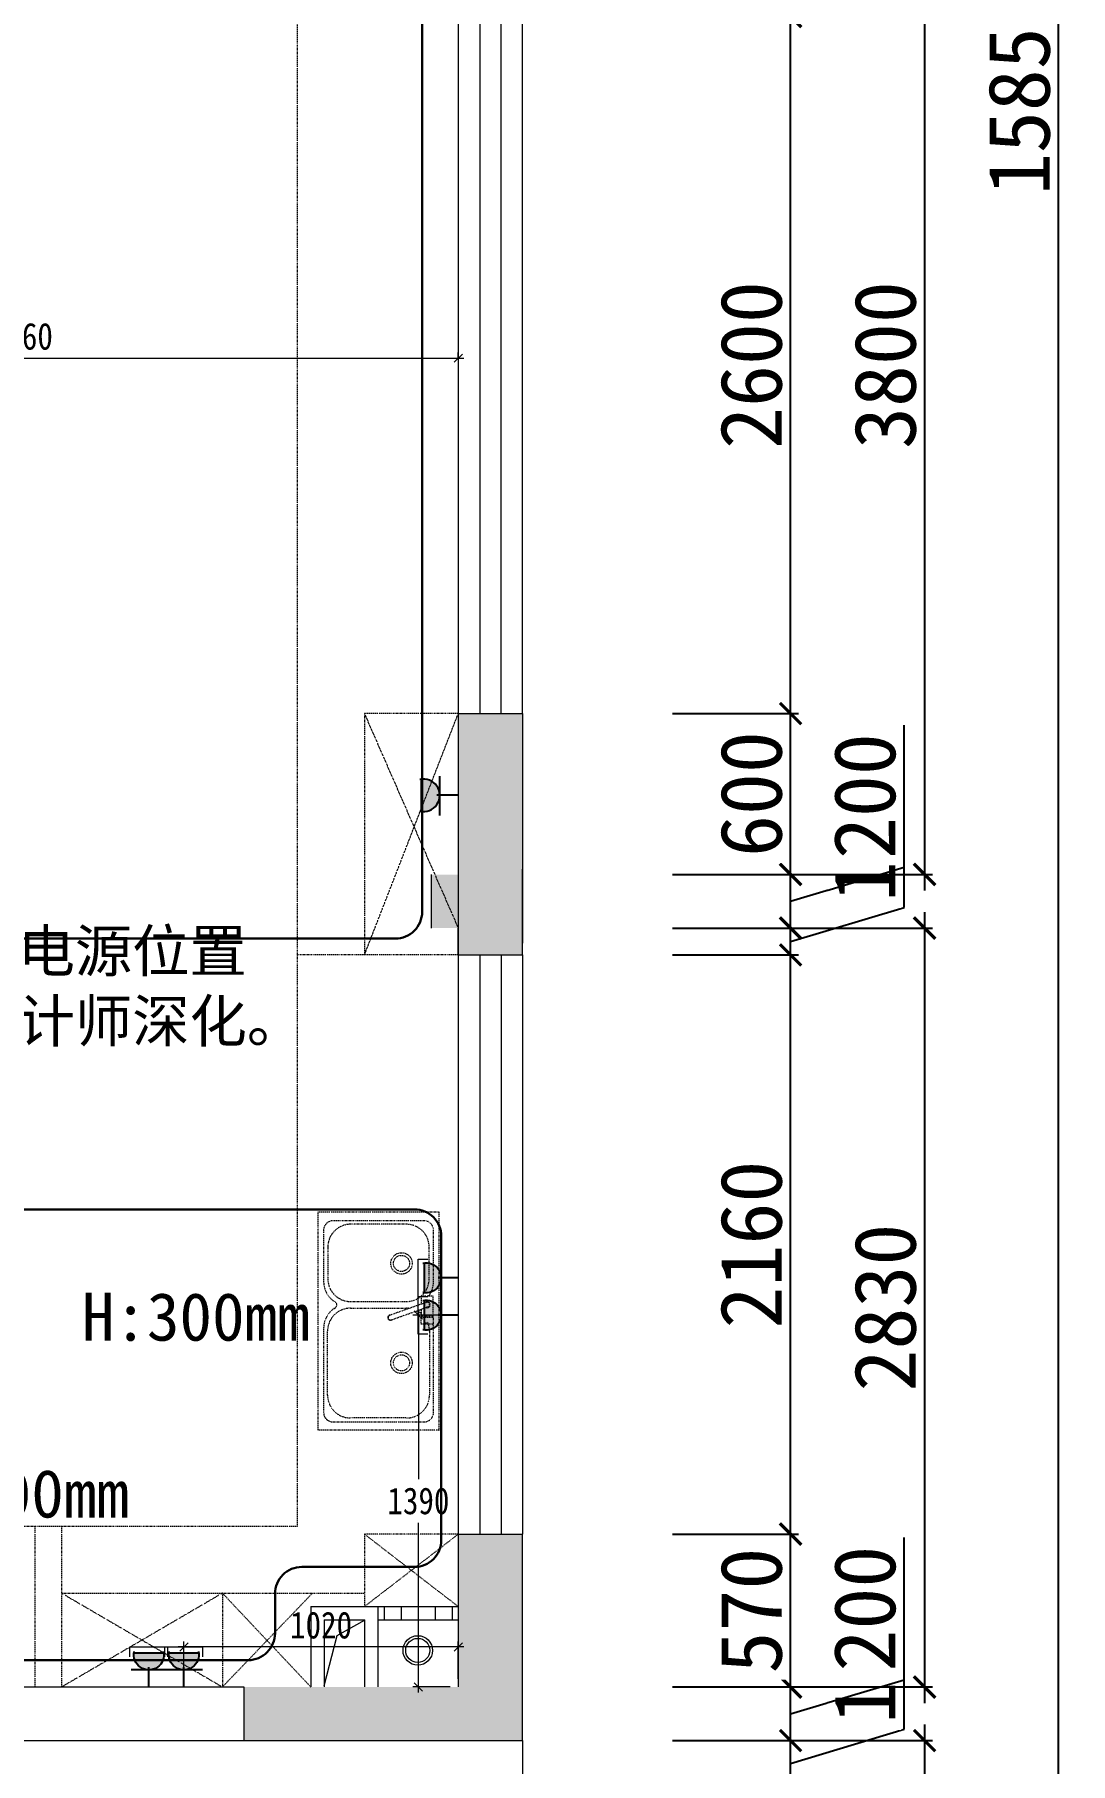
# Model space of a CAD drawing. Header units: millimetres. Extents: x -41640 to 3079702, y -5257903 to 68462.
# Drawn here: x 22652 to 26517, y 4164 to 10611 of the extents above; entities that cross this region are included whole.
import ezdxf

# ---------------------------------------------------------------- set-up
doc = ezdxf.new("R2010")
doc.units = ezdxf.units.MM
doc.header["$LTSCALE"] = 10
doc.linetypes.add('ACAD_ISO03W100', pattern=[30, 12, -18])
doc.linetypes.add('CONTINOUS', pattern=[0])
doc.layers.get('0').update_dxf_attribs({"color": 255})
doc.layers.get('Defpoints').update_dxf_attribs({"color": 255})
for name, color, linetype, lineweight in [('1室外尺寸标注', 3, 'Continuous', 30), ('1强弱电插座尺寸', 5, 'Continuous', 0), ('1强电插座布线图', 1, 'Continuous', 30), ('1强电插座布置图', 1, 'Continuous', 30), ('浅线', 251, 'CONTINOUS', 0)]:
    doc.layers.add(name, color=color, linetype=linetype, lineweight=lineweight)
doc.layers.add('2323', color=4, linetype='Continuous')
doc.layers.add('LAYER2', color=8, linetype='Continuous')
doc.styles.add('DIM_FONT', font='SIMPLEX.shx', dxfattribs={"width": 0.8})
doc.styles.get("Standard").update_dxf_attribs({"font": ''})
doc.styles.add('夏建东', font='', dxfattribs={"width": 0.85})
doc.styles.add('邓林', font='simhei.ttf')
doc.styles.get('Standard').set_extended_font_data('SimSun')
doc.styles.get('夏建东').set_extended_font_data('SimSun')
doc.dimstyles.new('g', dxfattribs={"dimtxt": 100, "dimasz": 31, "dimexe": 21, "dimexo": 30, "dimgap": 31, "dimtad": 1, "dimtih": 1, "dimtoh": 1, "dimdec": 0, "dimrnd": 10, "dimdsep": 46, "dimtxsty": '夏建东', "dimblk": 'OBLIQUE', "dimcen": 2.5, "dimdle": 21, "dimclrd": 5, "dimclre": 5, "dimclrt": 5, "dimadec": 0, "dimazin": 0, "dimtfac": 1, "dimtdec": 0, "dimtmove": 2, "dimatfit": 3, "dimldrblk": 'DOT', "dimfxl": 300, "dimlwd": -1, "dimlwe": -1, "dimarcsym": 1})
doc.dimstyles.get("Standard").update_dxf_attribs({"dimtxt": 0.18, "dimasz": 0.18, "dimexe": 0.18, "dimexo": 0.0625, "dimgap": 0.09, "dimtad": 0, "dimtih": 1, "dimtoh": 1, "dimdec": 4, "dimzin": 0, "dimdsep": 46, "dimtxsty": 'Standard', "dimcen": 0.09, "dimadec": 0, "dimazin": 0, "dimtfac": 1, "dimtdec": 4, "dimtofl": 0, "dimtmove": 0, "dimatfit": 3, "dimfxl": 1, "dimtolj": 1, "dimtzin": 0, "dimarcsym": 0})

# ---------------------------------------------------------------- blocks, each defined once
blk = doc.blocks.new('_ArchTick')
at = {"color": 0, "linetype": 'ByBlock', "const_width": 0.15}
blk.add_lwpolyline([(-0.5, -0.5), (0.5, 0.5)], dxfattribs=at)
blk = doc.blocks.new('*D325')
at = {"layer": '1室外尺寸标注', "color": 8, "lineweight": -2}
for p, q in [((25896.4, 4291.1), (25896.4, 4802.1)), ((25472.6, 4019), (25472.6, 4309)), ((25472.6, 4164), (25896.4, 4291.1)), ((25032.6, 4249), (25502.6, 4249)), ((25032.6, 4079), (25502.6, 4079))]:
    blk.add_line(p, q, dxfattribs=at)
at = {"layer": 'Defpoints', "color": 0, "lineweight": 30}
for p in [(24972.6, 4249, 0), (25472.6, 4249), (24972.6, 4079, 0)]:
    blk.add_point(p, dxfattribs=at)
at = {"layer": '1室外尺寸标注', "color": 8, "lineweight": -2, "xscale": 80, "yscale": 80, "zscale": 80}
for p, rotation in [((25472.6, 4249), 90), ((25472.6, 4079), 270)]:
    blk.add_blockref('_ArchTick', p, dxfattribs=dict(at, rotation=rotation))
at = {"layer": '1室外尺寸标注', "color": 45, "insert": (25750.1, 4546.6), "char_height": 230, "attachment_point": 5, "rotation": 90, "style": '邓林', "bg_fill": 3, "box_fill_scale": 1.1, "bg_fill_color": 256, "bg_fill_true_color": 13158600, "bg_fill_transparency": 7076156}
blk.add_mtext('170', dxfattribs=at)
blk = doc.blocks.new('_Dot')
at = {"color": 0, "linetype": 'ByBlock', "lineweight": -2}
blk.add_line((-0.5, 0), (-1, 0), dxfattribs=at)
at = {"color": 0, "linetype": 'ByBlock', "const_width": 0.5}
blk.add_lwpolyline([(-0.25, 0, 1), (0.25, 0, 1)], format="xyb", close=True, dxfattribs=at)
blk = doc.blocks.new('DOT')
at = {"color": 0, "linetype": 'ByBlock'}
blk.add_line((-0.35, 0), (-1, 0), dxfattribs=at)
at = {"color": 0, "linetype": 'ByBlock', "const_width": 0.35}
blk.add_lwpolyline([(-0.175, 0, 1), (0.175, 0, 1)], format="xyb", close=True, dxfattribs=at)
blk = doc.blocks.new('*D326')
at = {"layer": '1室外尺寸标注', "color": 8, "lineweight": -2}
for p, q in [((25896.4, 4476.1), (25896.4, 5006.5)), ((25032.6, 4449), (25502.6, 4449)), ((25472.6, 4189), (25472.6, 4509)), ((25472.6, 4349), (25896.4, 4476.1)), ((25032.6, 4249), (25502.6, 4249))]:
    blk.add_line(p, q, dxfattribs=at)
at = {"layer": 'Defpoints', "color": 0, "lineweight": 30}
for p in [(24972.6, 4449, 0), (25472.6, 4449), (24972.6, 4249, 0)]:
    blk.add_point(p, dxfattribs=at)
at = {"layer": '1室外尺寸标注', "color": 8, "lineweight": -2, "xscale": 80, "yscale": 80, "zscale": 80}
for p, rotation in [((25472.6, 4449), 90), ((25472.6, 4249), 270)]:
    blk.add_blockref('_ArchTick', p, dxfattribs=dict(at, rotation=rotation))
at = {"layer": '1室外尺寸标注', "color": 45, "insert": (25750.1, 4741.3), "char_height": 230, "attachment_point": 5, "rotation": 90, "style": '邓林', "bg_fill": 3, "box_fill_scale": 1.1, "bg_fill_color": 256, "bg_fill_true_color": 13158600, "bg_fill_transparency": 4929760}
blk.add_mtext('200', dxfattribs=at)
blk = doc.blocks.new('*D327')
at = {"layer": '1室外尺寸标注', "color": 8, "lineweight": -2}
for p, q in [((25472.6, 4389), (25472.6, 5079)), ((25032.6, 5019), (25502.6, 5019)), ((25032.6, 4449), (25502.6, 4449))]:
    blk.add_line(p, q, dxfattribs=at)
at = {"layer": 'Defpoints', "color": 0, "lineweight": 30}
for p in [(24972.6, 5019, 0), (24972.6, 4449, 0)]:
    blk.add_point(p, dxfattribs=at)
at = {"layer": '1室外尺寸标注', "color": 8, "lineweight": -2, "xscale": 80, "yscale": 80, "zscale": 80}
for p, rotation in [((25472.6, 5019), 90), ((25472.6, 4449), 270)]:
    blk.add_blockref('_ArchTick', p, dxfattribs=dict(at, rotation=rotation))
at = {"layer": '1室外尺寸标注', "color": 45, "insert": (25326.3, 4734), "char_height": 230, "attachment_point": 5, "rotation": 90, "style": '邓林', "bg_fill": 3, "box_fill_scale": 1.1, "bg_fill_color": 256, "bg_fill_true_color": 13158600, "bg_fill_transparency": 4929760}
blk.add_mtext('570', dxfattribs=at)
at = {"layer": 'Defpoints', "color": 0, "lineweight": 30}
blk.add_point((25472.6, 5019), dxfattribs=at)
blk = doc.blocks.new('*D328')
at = {"layer": '1室外尺寸标注', "color": 8, "lineweight": -2}
for p, q in [((25472.6, 4959), (25472.6, 7239)), ((25032.6, 7179), (25502.6, 7179)), ((25032.6, 5019), (25502.6, 5019))]:
    blk.add_line(p, q, dxfattribs=at)
at = {"layer": 'Defpoints', "color": 0, "lineweight": 30}
for p in [(24972.6, 7179, 0), (25472.6, 7179), (24972.6, 5019, 0)]:
    blk.add_point(p, dxfattribs=at)
at = {"layer": '1室外尺寸标注', "color": 8, "lineweight": -2, "xscale": 80, "yscale": 80, "zscale": 80}
for p, rotation in [((25472.6, 7179), 90), ((25472.6, 5019), 270)]:
    blk.add_blockref('_ArchTick', p, dxfattribs=dict(at, rotation=rotation))
at = {"layer": '1室外尺寸标注', "color": 45, "insert": (25326.3, 6099), "char_height": 230, "attachment_point": 5, "rotation": 90, "style": '邓林', "bg_fill": 3, "box_fill_scale": 1.1, "bg_fill_color": 256, "bg_fill_true_color": 13158600, "bg_fill_transparency": 4929760}
blk.add_mtext('2160', dxfattribs=at)
blk = doc.blocks.new('*D329')
at = {"layer": '1室外尺寸标注', "color": 8, "lineweight": -2}
for p, q in [((25896.4, 7356.1), (25896.4, 7867.1)), ((25472.6, 7229), (25896.4, 7356.1)), ((25472.6, 7119), (25472.6, 7339)), ((25032.6, 7279), (25502.6, 7279)), ((25032.6, 7179), (25502.6, 7179))]:
    blk.add_line(p, q, dxfattribs=at)
at = {"layer": 'Defpoints', "color": 0, "lineweight": 30}
for p in [(24972.6, 7279, 0), (25472.6, 7279), (24972.6, 7179, 0)]:
    blk.add_point(p, dxfattribs=at)
at = {"layer": '1室外尺寸标注', "color": 8, "lineweight": -2, "xscale": 80, "yscale": 80, "zscale": 80}
for p, rotation in [((25472.6, 7279), 90), ((25472.6, 7179), 270)]:
    blk.add_blockref('_ArchTick', p, dxfattribs=dict(at, rotation=rotation))
at = {"layer": '1室外尺寸标注', "color": 45, "insert": (25750.1, 7611.6), "char_height": 230, "attachment_point": 5, "rotation": 90, "style": '邓林', "bg_fill": 3, "box_fill_scale": 1.1, "bg_fill_color": 256, "bg_fill_true_color": 13158600, "bg_fill_transparency": 4929760}
blk.add_mtext('100', dxfattribs=at)
blk = doc.blocks.new('*D330')
at = {"layer": '1室外尺寸标注', "color": 8, "lineweight": -2}
for p, q in [((25896.4, 7506.1), (25896.4, 8036.5)), ((25472.6, 7219), (25472.6, 7539)), ((25472.6, 7379), (25896.4, 7506.1)), ((25032.6, 7479), (25502.6, 7479)), ((25032.6, 7279), (25502.6, 7279))]:
    blk.add_line(p, q, dxfattribs=at)
at = {"layer": 'Defpoints', "color": 0, "lineweight": 30}
for p in [(24972.6, 7479, 0), (25472.6, 7479), (24972.6, 7279, 0)]:
    blk.add_point(p, dxfattribs=at)
at = {"layer": '1室外尺寸标注', "color": 8, "lineweight": -2, "xscale": 80, "yscale": 80, "zscale": 80}
for p, rotation in [((25472.6, 7479), 90), ((25472.6, 7279), 270)]:
    blk.add_blockref('_ArchTick', p, dxfattribs=dict(at, rotation=rotation))
at = {"layer": '1室外尺寸标注', "color": 45, "insert": (25750.1, 7771.3), "char_height": 230, "attachment_point": 5, "rotation": 90, "style": '邓林', "bg_fill": 3, "box_fill_scale": 1.1, "bg_fill_color": 256, "bg_fill_true_color": 13158600, "bg_fill_transparency": 7059772}
blk.add_mtext('200', dxfattribs=at)
blk = doc.blocks.new('*D331')
at = {"layer": '1室外尺寸标注', "color": 8, "lineweight": -2}
for p, q in [((25472.6, 7419), (25472.6, 8139)), ((25032.6, 8079), (25502.6, 8079)), ((25032.6, 7479), (25502.6, 7479))]:
    blk.add_line(p, q, dxfattribs=at)
at = {"layer": 'Defpoints', "color": 0, "lineweight": 30}
for p in [(24972.6, 8079, 0), (25472.6, 8079), (24972.6, 7479, 0)]:
    blk.add_point(p, dxfattribs=at)
at = {"layer": '1室外尺寸标注', "color": 8, "lineweight": -2, "xscale": 80, "yscale": 80, "zscale": 80}
for p, rotation in [((25472.6, 8079), 90), ((25472.6, 7479), 270)]:
    blk.add_blockref('_ArchTick', p, dxfattribs=dict(at, rotation=rotation))
at = {"layer": '1室外尺寸标注', "color": 45, "insert": (25326.3, 7779), "char_height": 230, "attachment_point": 5, "rotation": 90, "style": '邓林', "bg_fill": 3, "box_fill_scale": 1.1, "bg_fill_color": 256, "bg_fill_true_color": 13158600, "bg_fill_transparency": 7049372}
blk.add_mtext('600', dxfattribs=at)
blk = doc.blocks.new('*D332')
at = {"layer": '1室外尺寸标注', "color": 8, "lineweight": -2}
for p, q in [((25472.6, 8019), (25472.6, 10739)), ((25032.6, 10679), (25502.6, 10679)), ((25032.6, 8079), (25502.6, 8079))]:
    blk.add_line(p, q, dxfattribs=at)
at = {"layer": 'Defpoints', "color": 0, "lineweight": 30}
for p in [(24972.6, 10679, 0), (25472.6, 10679), (24972.6, 8079, 0)]:
    blk.add_point(p, dxfattribs=at)
at = {"layer": '1室外尺寸标注', "color": 8, "lineweight": -2, "xscale": 80, "yscale": 80, "zscale": 80}
for p, rotation in [((25472.6, 10679), 90), ((25472.6, 8079), 270)]:
    blk.add_blockref('_ArchTick', p, dxfattribs=dict(at, rotation=rotation))
at = {"layer": '1室外尺寸标注', "color": 45, "insert": (25326.3, 9379), "char_height": 230, "attachment_point": 5, "rotation": 90, "style": '邓林', "bg_fill": 3, "box_fill_scale": 1.1, "bg_fill_color": 256, "bg_fill_true_color": 13158600, "bg_fill_transparency": 4929760}
blk.add_mtext('2600', dxfattribs=at)
blk = doc.blocks.new('*D336')
at = {"layer": '1室外尺寸标注', "color": 8, "lineweight": -2}
for p, q in [((26472.6, 2419), (26472.6, 18389)), ((25032.6, 18329), (26502.6, 18329)), ((25032.6, 2479), (26502.6, 2479))]:
    blk.add_line(p, q, dxfattribs=at)
at = {"layer": 'Defpoints', "color": 0, "lineweight": 30}
for p in [(24972.6, 18329, 0), (26472.6, 18329), (24972.6, 2479, 0)]:
    blk.add_point(p, dxfattribs=at)
at = {"layer": '1室外尺寸标注', "color": 8, "lineweight": -2, "xscale": 80, "yscale": 80, "zscale": 80}
for p, rotation in [((26472.6, 18329), 90), ((26472.6, 2479), 270)]:
    blk.add_blockref('_ArchTick', p, dxfattribs=dict(at, rotation=rotation))
at = {"layer": '1室外尺寸标注', "color": 45, "insert": (26326.3, 10404), "char_height": 230, "attachment_point": 5, "rotation": 90, "style": '邓林', "bg_fill": 3, "box_fill_scale": 1.1, "bg_fill_color": 256, "bg_fill_true_color": 13158600, "bg_fill_transparency": 3989424}
blk.add_mtext('15850', dxfattribs=at)
blk = doc.blocks.new('*D338')
at = {"layer": '1室外尺寸标注', "color": 8, "lineweight": -2}
for p, q in [((25972.6, 11339), (25972.6, 7419)), ((25032.6, 11279), (26002.6, 11279)), ((25032.6, 7479), (26002.6, 7479))]:
    blk.add_line(p, q, dxfattribs=at)
at = {"layer": 'Defpoints', "color": 0, "lineweight": 30}
for p in [(24972.6, 11279, 0), (24972.6, 7479, 0), (25972.6, 7479)]:
    blk.add_point(p, dxfattribs=at)
at = {"layer": '1室外尺寸标注', "color": 8, "lineweight": -2, "xscale": 80, "yscale": 80, "zscale": 80}
for p, rotation in [((25972.6, 11279), 90), ((25972.6, 7479), 270)]:
    blk.add_blockref('_ArchTick', p, dxfattribs=dict(at, rotation=rotation))
at = {"layer": '1室外尺寸标注', "color": 45, "insert": (25826.3, 9379), "char_height": 230, "attachment_point": 5, "rotation": 90, "style": '邓林', "bg_fill": 3, "box_fill_scale": 1.1, "bg_fill_color": 256, "bg_fill_true_color": 13158600, "bg_fill_transparency": 4929244}
blk.add_mtext('3800', dxfattribs=at)
blk = doc.blocks.new('*D339')
at = {"layer": '1室外尺寸标注', "color": 8, "lineweight": -2}
for p, q in [((25972.6, 7339), (25972.6, 4389)), ((25032.6, 7279), (26002.6, 7279)), ((25032.6, 4449), (26002.6, 4449))]:
    blk.add_line(p, q, dxfattribs=at)
at = {"layer": 'Defpoints', "color": 0, "lineweight": 30}
for p in [(24972.6, 7279, 0), (24972.6, 4449, 0), (25972.6, 4449)]:
    blk.add_point(p, dxfattribs=at)
at = {"layer": '1室外尺寸标注', "color": 8, "lineweight": -2, "xscale": 80, "yscale": 80, "zscale": 80}
for p, rotation in [((25972.6, 7279), 90), ((25972.6, 4449), 270)]:
    blk.add_blockref('_ArchTick', p, dxfattribs=dict(at, rotation=rotation))
at = {"layer": '1室外尺寸标注', "color": 45, "insert": (25826.3, 5864), "char_height": 230, "attachment_point": 5, "rotation": 90, "style": '邓林', "bg_fill": 3, "box_fill_scale": 1.1, "bg_fill_color": 256, "bg_fill_true_color": 13158600, "bg_fill_transparency": 4929244}
blk.add_mtext('2830', dxfattribs=at)
blk = doc.blocks.new('*D340')
at = {"layer": '1室外尺寸标注', "color": 8, "lineweight": -2}
for p, q in [((25972.6, 4309), (25972.6, 2419)), ((25032.6, 4249), (26002.6, 4249)), ((25032.6, 2479), (26002.6, 2479))]:
    blk.add_line(p, q, dxfattribs=at)
at = {"layer": 'Defpoints', "color": 0, "lineweight": 30}
for p in [(24972.6, 4249, 0), (24972.6, 2479, 0), (25972.6, 2479)]:
    blk.add_point(p, dxfattribs=at)
at = {"layer": '1室外尺寸标注', "color": 8, "lineweight": -2, "xscale": 80, "yscale": 80, "zscale": 80}
for p, rotation in [((25972.6, 4249), 90), ((25972.6, 2479), 270)]:
    blk.add_blockref('_ArchTick', p, dxfattribs=dict(at, rotation=rotation))
at = {"layer": '1室外尺寸标注', "color": 45, "insert": (25826.3, 3364), "char_height": 230, "attachment_point": 5, "rotation": 90, "style": '邓林', "bg_fill": 3, "box_fill_scale": 1.1, "bg_fill_color": 256, "bg_fill_true_color": 13158600, "bg_fill_transparency": 7031872}
blk.add_mtext('1770', dxfattribs=at)
blk = doc.blocks.new('强电插座')
at = {"lineweight": 0}
h = blk.add_hatch(color=12, dxfattribs=at)
h.set_gradient(color1=(216, 3, 3), color2=(230, 5, 5), tint=1, name='CYLINDER')
h.paths.add_polyline_path([(88497.8, 75989.2, 1.129445), (88497.8, 75909.4)])
at = {"layer": '2323', "color": 1}
for p, q in [((88452.6, 75999.6), (88452.6, 75902)), ((88497.8, 75989.2), (88497.8, 75909.4)), ((88407.2, 75949.3), (88460.4, 75949.3))]:
    blk.add_line(p, q, dxfattribs=at)
blk.add_arc((88492.9, 75949.3), 40.2, 77.2553, 282.7447, dxfattribs=at)
at = {"layer": 'LAYER2', "color": 1, "ltscale": 20}
blk.add_line((88456.4, 75966.1), (88456.4, 75966.1), dxfattribs=at)
blk = doc.blocks.new('强电防水插座')
at = {"layer": '1强电插座布置图', "color": 1, "linetype": 'ByBlock', "lineweight": 9}
blk.add_lwpolyline([(-166178, 222989), (-166178, 223050), (-165944, 223050), (-165944, 222989)], dxfattribs=at)
at = {"layer": '1强电插座布置图', "color": 250, "linetype": 'ByBlock', "lineweight": 9, "extrusion": (0, 0, -1), "xscale": 2.325322137214242, "yscale": 2.325322137214242, "zscale": -2.325322137599869, "rotation": 90}
blk.add_blockref('强电插座', (342666, 17226), dxfattribs=at)
blk = doc.blocks.new('_Oblique')
at = {"color": 0, "linetype": 'ByBlock', "lineweight": -2}
blk.add_line((-0.5, -0.5), (0.5, 0.5), dxfattribs=at)
blk = doc.blocks.new('*D690')
at = {"layer": '1强弱电插座尺寸', "color": 5}
for p, q in [((24253.6, 4598.2), (23188, 4598.2)), ((23209, 4479), (23209, 4619.2)), ((24232.6, 4479), (24232.6, 4619.2))]:
    blk.add_line(p, q, dxfattribs=at)
at = {"layer": 'Defpoints', "color": 0, "linetype": 'Continuous', "lineweight": 30}
for p in [(23209, 4598.2), (23209, 4449), (24232.6, 4449)]:
    blk.add_point(p, dxfattribs=at)
at = {"layer": '1强弱电插座尺寸', "color": 5, "linetype": 'Continuous', "xscale": 31, "yscale": 31, "zscale": 31, "rotation": 180}
blk.add_blockref('_Oblique', (23209, 4598.2), dxfattribs=at)
at = {"layer": '1强弱电插座尺寸', "color": 5, "linetype": 'Continuous', "xscale": 31, "yscale": 31, "zscale": 31}
blk.add_blockref('_Oblique', (24232.6, 4598.2), dxfattribs=at)
at = {"layer": '1强弱电插座尺寸', "color": 5, "linetype": 'Continuous', "lineweight": 30, "insert": (23720.8, 4679.2), "char_height": 100, "attachment_point": 5, "style": '夏建东'}
blk.add_mtext('1020', dxfattribs=at)
blk = doc.blocks.new('*D691')
at = {"layer": '1强弱电插座尺寸', "color": 5}
for p, q in [((24202.6, 5836.1), (24063, 5836.1)), ((24084, 5857.1), (24084, 5223.5)), ((24084, 4428), (24084, 5061.5)), ((24202.6, 4449), (24063, 4449))]:
    blk.add_line(p, q, dxfattribs=at)
at = {"layer": 'Defpoints', "color": 0, "linetype": 'Continuous', "lineweight": 30}
for p in [(24232.6, 5836.1), (24084, 4449), (24232.6, 4449)]:
    blk.add_point(p, dxfattribs=at)
at = {"layer": '1强弱电插座尺寸', "color": 5, "linetype": 'Continuous', "xscale": 31, "yscale": 31, "zscale": 31}
for p, rotation in [((24084, 5836.1), 90), ((24084, 4449), 270)]:
    blk.add_blockref('_Oblique', p, dxfattribs=dict(at, rotation=rotation))
at = {"layer": '1强弱电插座尺寸', "color": 5, "linetype": 'Continuous', "lineweight": 30, "insert": (24084, 5142.5), "char_height": 100, "attachment_point": 5, "style": '夏建东'}
blk.add_mtext('1390', dxfattribs=at)
blk = doc.blocks.new('*D711')
at = {"layer": '1强弱电插座尺寸', "color": 5}
for p, q in [((24232.6, 9404.6), (24232.6, 9425.6)), ((20955.2, 9404.6), (24253.6, 9404.6)), ((20976.2, 9387.6), (20976.2, 9383.6))]:
    blk.add_line(p, q, dxfattribs=at)
at = {"layer": 'Defpoints', "color": 0, "linetype": 'Continuous', "lineweight": 30}
for p in [(20976.2, 9412.4, -2334), (24232.6, 9404.6), (24232.6, 9379)]:
    blk.add_point(p, dxfattribs=at)
at = {"layer": '1强弱电插座尺寸', "color": 5, "linetype": 'Continuous', "xscale": 31, "yscale": 31, "zscale": 31, "rotation": 180}
blk.add_blockref('_Oblique', (20976.2, 9404.6), dxfattribs=at)
at = {"layer": '1强弱电插座尺寸', "color": 5, "linetype": 'Continuous', "xscale": 31, "yscale": 31, "zscale": 31}
blk.add_blockref('_Oblique', (24232.6, 9404.6), dxfattribs=at)
at = {"layer": '1强弱电插座尺寸', "color": 5, "linetype": 'Continuous', "lineweight": 30, "insert": (22604.4, 9485.6), "char_height": 100, "attachment_point": 5, "style": '夏建东'}
blk.add_mtext('3260', dxfattribs=at)

msp = doc.modelspace()

# ---------------------------------------------------------------- hatches: boundary and pattern name
at = {"layer": '浅线'}
for points in [[(24472.6, 8079), (24232.6, 8079), (24232.6, 7223), (24232.6, 7179), (24472.6, 7179), (24472.6, 7499)], [(24232.6, 7479), (24132.6, 7479), (24132.6, 7279), (24232.6, 7279)], [(23432.6, 4449), (23432.6, 4249), (24472.6, 4249), (24472.6, 5019), (24232.6, 5019), (24232.6, 4449)]]:
    msp.add_hatch(color=256, dxfattribs=at).paths.add_polyline_path(points)
h = msp.add_hatch(dxfattribs=at)
h.set_pattern_fill('ANSI31', color=256, scale=20, angle=45, style=0)
h.set_pattern_definition([(90, (-3246102.35, 3421590.874), (-63.5, 1e-14), [])])
h.paths.add_polyline_path([(24232.6, 4749), (23932.6, 4749), (23932.6, 4699), (24232.6, 4699)])

# ---------------------------------------------------------------- linework, layer by layer
at = {"layer": '1强电插座布线图', "linetype": 'Continuous', "lineweight": 30}
msp.add_lwpolyline([(21921.3, 4375.7), (21921.3, 7139.8, -0.414214), (22021.3, 7239.8), (23997.9, 7239.8, 0.414214), (24097.9, 7339.8), (24097.9, 11110.4, 0.414214), (23997.9, 11210.4), (19571.4, 11210.4)], format="xyb", dxfattribs=at)
at = {"layer": '1强电插座布线图', "color": 2, "linetype": 'Continuous', "lineweight": 30}
msp.add_lwpolyline([(21828.8, 6230.1), (24069.2, 6230.1, -0.414214), (24169.2, 6130.1), (24169.2, 4996.9, -0.414214), (24069.2, 4896.9), (23648.9, 4896.9, 0.414214), (23548.9, 4796.9), (23548.9, 4649.1, -0.414214), (23448.9, 4549.1), (22121.3, 4549.1, 0.414214), (22021.3, 4449.1), (22021.3, 4375.7)], format="xyb", dxfattribs=at)
at = {"layer": '浅线', "linetype": 'ACAD_ISO03W100', "ltscale": 0.01}
for p, q in [((23632.6, 5049), (23632.6, 11279)), ((23882.6, 8079), (23882.6, 7179.4)), ((24232.6, 8079), (23882.6, 8079)), ((23882.6, 7179.3), (23632.6, 7179.3)), ((24232.6, 7179), (23882.6, 7179.4, 0)), ((23710.3, 5406.5), (23710.3, 6221.5)), ((23710.3, 6221.5), (24160.3, 6221.5)), ((24160.3, 6221.5), (24160.3, 5406.5)), ((24093.7, 5832.8), (24138.7, 5832.8)), ((24095.7, 5827.8), (24136.7, 5827.8)), ((24139.7, 5802.8), (24139.7, 5802.8)), ((24160.3, 5406.5), (23710.3, 5406.5)), ((20472.6, 5049), (23632.6, 5049)), ((22652.6, 5049), (22652.6, 4449)), ((22752.6, 5049), (22752.6, 4449)), ((24232.6, 5019), (23882.6, 5019)), ((23882.6, 5019), (23882.6, 4749)), ((23882.6, 5019), (24232.6, 4749)), ((23882.6, 4749), (24232.6, 5019)), ((22752.6, 4799), (23882.6, 4799)), ((23352.6, 4799), (23352.6, 4449))]:
    msp.add_line(p, q, dxfattribs=at)
at = {"layer": '浅线', "ltscale": 0.5}
for p, q in [((24232.6, 10679), (24232.6, 8079)), ((24312.6, 10679), (24312.6, 8079)), ((24392.6, 8079), (24392.6, 10679)), ((24472.6, 8079), (24472.6, 10679)), ((24232.6, 8079), (24472.6, 8079)), ((24472.6, 7179), (24472.6, 7499)), ((24132.6, 7279), (24132.6, 7479)), ((24232.6, 7179), (24232.6, 7279)), ((24232.6, 7179), (24472.6, 7179)), ((24232.6, 7179), (24232.6, 5019)), ((24312.6, 7179), (24312.6, 5019)), ((24392.6, 7179), (24392.6, 5019)), ((24472.6, 7179), (24472.6, 5019)), ((24232.6, 5019), (24472.6, 5019)), ((23682.6, 4749), (23932.6, 4749)), ((23932.6, 4749), (23932.6, 4449)), ((23732.6, 4699), (23882.6, 4699)), ((23781, 4640.5, 0), (23885.2, 4699)), ((23732.6, 4453, 0), (23781, 4640.5, 0)), ((19872.6, 4449), (23432.6, 4449)), ((23432.6, 4449), (23432.6, 4249)), ((21472.6, 4249), (24472.6, 4249)), ((24472.6, 4249), (24472.6, 2239))]:
    msp.add_line(p, q, dxfattribs=at)
at = {"layer": '浅线'}
for p, q in [((24232.6, 8079), (24232.6, 7223)), ((24472.6, 8079), (24472.6, 7223)), ((24232.6, 7223), (24232.6, 7179)), ((24472.6, 7179), (24472.6, 7223)), ((24232.6, 5019), (24232.6, 4449)), ((24472.6, 4249), (24472.6, 5019)), ((23682.6, 4749), (23682.6, 4449)), ((23732.6, 4699), (23732.6, 4449)), ((23882.6, 4699), (23882.6, 4449))]:
    msp.add_line(p, q, dxfattribs=at)
at = {"layer": '浅线', "linetype": 'ACAD_ISO03W100', "ltscale": 0.01}
for points in [[(23882.6, 7179.3), (24232.6, 8079)], [(23882.6, 8079), (24232.6, 7279)], [(23352.6, 4799), (22752.6, 4449)], [(22752.6, 4799), (23352.6, 4449)], [(23352.6, 4799), (23682.6, 4449)], [(23352.6, 4449), (23688.6, 4799)]]:
    msp.add_lwpolyline(points, dxfattribs=at)
for points in [[(24121.8, 5906.8, 0.164578), (24140.3, 5961.5), (24140.3, 6152.8, 0.414214), (24105.3, 6187.8), (23765.3, 6187.8, 0.414214), (23730.3, 6152.8), (23730.3, 5961.5, 0.262458), (23773.7, 5884.5, -0.645015), (23769.2, 5860.6, 0.246631), (23730.3, 5786.5), (23730.3, 5472.4, 0.414214), (23765.3, 5437.4), (24105.3, 5437.4, 0.414214), (24140.3, 5472.4), (24140.3, 5786.5, 0.045722), (24138.8, 5802.8, 0.045722)], [(23983.7, 5818.4), (23984.6, 5818.7), (24093.7, 5857.3), (24093.7, 5832.8, 0.100146), (24095.7, 5827.8), (24092.7, 5827.8), (24092.7, 5802.8), (24139.7, 5802.8), (24139.7, 5827.8), (24136.7, 5827.8, 0.100146), (24138.7, 5832.8), (24138.7, 5906.8), (24093.7, 5906.8), (24093.7, 5876.4), (23978.6, 5835.7), (23977.7, 5835.4)], [(24093.7, 5876.4), (24105.7, 5880.7), (24113.2, 5883.3, -1), (24119.2, 5866.3), (24111.7, 5863.7), (24093.7, 5857.3)], [(24120.9, 5802.8, -0.078983), (24125.1, 5776.5), (24125.1, 5537.4, -0.414214), (24040.1, 5452.4), (23830.1, 5452.4, -0.414214), (23745.1, 5537.4), (23745.1, 5776.5, -0.414214), (23830.1, 5861.5), (24040.1, 5861.5, -0.028919), (24049.9, 5860.9)], [(24078.9, 5852.1, -0.052092), (24093.7, 5842.4, -0.052092)]]:
    msp.add_lwpolyline(points, format="xyb", dxfattribs=at)
msp.add_lwpolyline([(24039.1, 5886.5, 0.414214), (24124.1, 5971.5), (24124.1, 6089.7, 0.414214), (24039.1, 6174.7), (23831, 6174.7, 0.414214), (23746, 6089.7), (23746, 5971.5, 0.414214), (23831, 5886.5)], format="xyb", close=True, dxfattribs=at)
at = {"layer": '浅线'}
msp.add_lwpolyline([(23932.6, 4749), (24232.6, 4749)], dxfattribs=at)
at = {"layer": '浅线', "ltscale": 0.5}
msp.add_lwpolyline([(23932.6, 4699), (24232.6, 4699)], dxfattribs=at)
at = {"layer": '浅线', "linetype": 'ACAD_ISO03W100', "ltscale": 0.01}
for centre, radius in [((24020.8, 6028.7), 40), ((24020.8, 6028.7), 30), ((24116.2, 5806.3), 3.5), ((24020.8, 5657.8), 40), ((24020.8, 5657.8), 30)]:
    msp.add_circle(centre, radius, dxfattribs=at)
at = {"layer": '浅线'}
for radius in [55, 45]:
    msp.add_circle((24081.5, 4585.4, 0), radius, dxfattribs=at)
at = {"layer": '浅线', "linetype": 'ACAD_ISO03W100', "ltscale": 0.01}
for centre, radius, start, end in [((24116.2, 5874.8), 12, 248.08196, 150.9012), ((23979.5, 5826.4), 10.1, 118.80816, 280.175), ((23980, 5826.6), 9.04, 104.44597, 294.53719), ((23977.1, 5829.6), 6.24, 76.31639, 113.66405), ((23979.6, 5822.5), 6.24, 285.31912, 322.66677)]:
    msp.add_arc(centre, radius, start, end, dxfattribs=at)

# ---------------------------------------------------------------- block references
at = {"layer": '1强电插座布置图', "color": 7}
for name, p, xscale, yscale, zscale, rotation in [('强电插座', (157856.4, 122568.8), 1.511459389235824, 1.511459389468655, 1.511459389440006, 180), ('强电防水插座', (157913.1, 105610.7), 0.6000000000931323, 0.6000000000931323, 0.6, 90), ('强电防水插座', (157913.1, 105471.6), 0.6000000000931323, 0.6000000000931323, 0.6, 90)]:
    msp.add_blockref(name, p, dxfattribs=dict(at, xscale=xscale, yscale=yscale, zscale=zscale, rotation=rotation))
at = {"layer": '1强电插座布置图', "color": 7, "xscale": 0.6000000000931323, "yscale": 0.6000000000931323, "zscale": 0.6}
for p in [(122714, -129231.6), (122844.4, -129231.6)]:
    msp.add_blockref('强电防水插座', p, dxfattribs=at)

# ---------------------------------------------------------------- texts
at = {"layer": '1强弱电插座尺寸', "color": 45}
for s, insert, char_height, width, attachment_point in [('厨房具体电源位置\\P由橱柜设计师深化。', (21733.3, 7272.5, 0), 156.75, 3363.182, 1), ('{\\C256;H:300mm}', (22827.9, 5737.6), 178.605, 2502.515, 7), ('{\\C256;H:2000mm}', (22031.9, 5078), 178.605, 2502.515, 7)]:
    msp.add_mtext(s, dxfattribs=dict(at, insert=insert, char_height=char_height, width=width, attachment_point=attachment_point))
at = {"layer": '浅线', "linetype": 'ACAD_ISO03W100', "ltscale": 0.01, "style": 'DIM_FONT', "text_generation_flag": 4, "width": 0.6, "flags": 9}
for tag, s in [('XSIZE', '815'), ('YSIZE', '450')]:
    msp.add_attdef(tag, (24160.3, 5406.5), s, height=0.5, rotation=90, dxfattribs=at)

# ---------------------------------------------------------------- dimensions: what is measured, and where the dimension line sits
at = {"layer": '1室外尺寸标注', "color": 45}
dim = msp.add_linear_dim(base=(25472.6, 4249, 0), p1=(24972.6, 4079), p2=(24972.6, 4249), angle=90, dimstyle='Standard', override={"dimtxt": 230, "dimasz": 80, "dimexe": 30, "dimexo": 60, "dimgap": 30, "dimtad": 1, "dimtih": 0, "dimtoh": 0, "dimdec": 0, "dimzin": 8, "dimdsep": 44, "dimtxsty": '邓林', "dimblk": 'ArchTick', "dimcen": 2.5, "dimdle": 60, "dimclrd": 8, "dimclre": 8, "dimclrt": 45, "dimtdec": 0, "dimtofl": 1, "dimtmove": 1, "dimldrblk": 'Dot', "dimfxl": 5, "dimtfill": 1, "dimtolj": 0, "dimtzin": 8}, dxfattribs=at)
dim.commit()
dim.dimension.update_dxf_attribs({"geometry": '*D325', "text_midpoint": (25750.1, 4321.1, 0)})
at = {"layer": '1强弱电插座尺寸', "linetype": 'Continuous', "lineweight": 30}
for base, p1, p2, picture, middle in [((24232.6, 9404.6), (20976.2, 9412.4, -2334), (24232.6, 9379), '*D711', (22604.4, 9485.6)), ((23209, 4598.2), (24232.6, 4449), (23209, 4449), '*D690', (23720.8, 4679.2))]:
    dim = msp.add_linear_dim(base=base, p1=p1, p2=p2, dimstyle='g', override={"dimfxlon": 1}, dxfattribs=at)
    dim.commit()
    dim.dimension.update_dxf_attribs({"geometry": picture, "text_midpoint": middle})
dim = msp.add_linear_dim(base=(24084, 4449), p1=(24232.6, 5836.1), p2=(24232.6, 4449), angle=90, dimstyle='g', override={"dimfxlon": 1}, dxfattribs=at)
dim.commit()
dim.dimension.update_dxf_attribs({"geometry": '*D691', "text_midpoint": (24084, 5142.5)})

# ---------------------------------------------------------------- next in the draw order: dimensions: what is measured, and where the dimension line sits
at = {"layer": '1室外尺寸标注', "color": 45}
dim = msp.add_linear_dim(base=(25472.6, 4449, 0), p1=(24972.6, 4249), p2=(24972.6, 4449), angle=90, dimstyle='Standard', override={"dimtxt": 230, "dimasz": 80, "dimexe": 30, "dimexo": 60, "dimgap": 30, "dimtad": 1, "dimtih": 0, "dimtoh": 0, "dimdec": 0, "dimzin": 8, "dimdsep": 44, "dimtxsty": '邓林', "dimblk": 'ArchTick', "dimcen": 2.5, "dimdle": 60, "dimclrd": 8, "dimclre": 8, "dimclrt": 45, "dimtdec": 0, "dimtofl": 1, "dimtmove": 1, "dimldrblk": 'Dot', "dimfxl": 5, "dimtfill": 1, "dimtolj": 0, "dimtzin": 8}, dxfattribs=at)
dim.commit()
dim.dimension.update_dxf_attribs({"geometry": '*D326', "text_midpoint": (25750.1, 4506.1, 0)})

# ---------------------------------------------------------------- next in the draw order: dimensions: what is measured, and where the dimension line sits
dim = msp.add_linear_dim(base=(25472.6, 5019, 0), p1=(24972.6, 4449), p2=(24972.6, 5019), angle=90, dimstyle='Standard', override={"dimtxt": 230, "dimasz": 80, "dimexe": 30, "dimexo": 60, "dimgap": 30, "dimtad": 1, "dimtih": 0, "dimtoh": 0, "dimdec": 0, "dimzin": 8, "dimdsep": 44, "dimtxsty": '邓林', "dimblk": 'ArchTick', "dimcen": 2.5, "dimdle": 60, "dimclrd": 8, "dimclre": 8, "dimclrt": 45, "dimtdec": 0, "dimtofl": 1, "dimtmove": 1, "dimldrblk": 'Dot', "dimfxl": 5, "dimtfill": 1, "dimtolj": 0, "dimtzin": 8}, dxfattribs=at)
dim.commit()
dim.dimension.update_dxf_attribs({"geometry": '*D327', "text_midpoint": (25326.3, 4734, 0)})

# ---------------------------------------------------------------- next in the draw order: dimensions: what is measured, and where the dimension line sits
dim = msp.add_linear_dim(base=(25472.6, 7179, 0), p1=(24972.6, 5019), p2=(24972.6, 7179), angle=90, dimstyle='Standard', override={"dimtxt": 230, "dimasz": 80, "dimexe": 30, "dimexo": 60, "dimgap": 30, "dimtad": 1, "dimtih": 0, "dimtoh": 0, "dimdec": 0, "dimzin": 8, "dimdsep": 44, "dimtxsty": '邓林', "dimblk": 'ArchTick', "dimcen": 2.5, "dimdle": 60, "dimclrd": 8, "dimclre": 8, "dimclrt": 45, "dimtdec": 0, "dimtofl": 1, "dimtmove": 1, "dimldrblk": 'Dot', "dimfxl": 5, "dimtfill": 1, "dimtolj": 0, "dimtzin": 8}, dxfattribs=at)
dim.commit()
dim.dimension.update_dxf_attribs({"geometry": '*D328', "text_midpoint": (25326.3, 6099, 0)})

# ---------------------------------------------------------------- next in the draw order: dimensions: what is measured, and where the dimension line sits
dim = msp.add_linear_dim(base=(25472.6, 7279, 0), p1=(24972.6, 7179), p2=(24972.6, 7279), angle=90, dimstyle='Standard', override={"dimtxt": 230, "dimasz": 80, "dimexe": 30, "dimexo": 60, "dimgap": 30, "dimtad": 1, "dimtih": 0, "dimtoh": 0, "dimdec": 0, "dimzin": 8, "dimdsep": 44, "dimtxsty": '邓林', "dimblk": 'ArchTick', "dimcen": 2.5, "dimdle": 60, "dimclrd": 8, "dimclre": 8, "dimclrt": 45, "dimtdec": 0, "dimtofl": 1, "dimtmove": 1, "dimldrblk": 'Dot', "dimfxl": 5, "dimtfill": 1, "dimtolj": 0, "dimtzin": 8}, dxfattribs=at)
dim.commit()
dim.dimension.update_dxf_attribs({"geometry": '*D329', "text_midpoint": (25750.1, 7386.1, 0)})

# ---------------------------------------------------------------- next in the draw order: dimensions: what is measured, and where the dimension line sits
dim = msp.add_linear_dim(base=(25472.6, 7479, 0), p1=(24972.6, 7279), p2=(24972.6, 7479), angle=90, dimstyle='Standard', override={"dimtxt": 230, "dimasz": 80, "dimexe": 30, "dimexo": 60, "dimgap": 30, "dimtad": 1, "dimtih": 0, "dimtoh": 0, "dimdec": 0, "dimzin": 8, "dimdsep": 44, "dimtxsty": '邓林', "dimblk": 'ArchTick', "dimcen": 2.5, "dimdle": 60, "dimclrd": 8, "dimclre": 8, "dimclrt": 45, "dimtdec": 0, "dimtofl": 1, "dimtmove": 1, "dimldrblk": 'Dot', "dimfxl": 5, "dimtfill": 1, "dimtolj": 0, "dimtzin": 8}, dxfattribs=at)
dim.commit()
dim.dimension.update_dxf_attribs({"geometry": '*D330', "text_midpoint": (25750.1, 7536.1, 0)})

# ---------------------------------------------------------------- next in the draw order: dimensions: what is measured, and where the dimension line sits
dim = msp.add_linear_dim(base=(25472.6, 8079, 0), p1=(24972.6, 7479), p2=(24972.6, 8079), angle=90, dimstyle='Standard', override={"dimtxt": 230, "dimasz": 80, "dimexe": 30, "dimexo": 60, "dimgap": 30, "dimtad": 1, "dimtih": 0, "dimtoh": 0, "dimdec": 0, "dimzin": 8, "dimdsep": 44, "dimtxsty": '邓林', "dimblk": 'ArchTick', "dimcen": 2.5, "dimdle": 60, "dimclrd": 8, "dimclre": 8, "dimclrt": 45, "dimtdec": 0, "dimtofl": 1, "dimtmove": 1, "dimldrblk": 'Dot', "dimfxl": 5, "dimtfill": 1, "dimtolj": 0, "dimtzin": 8}, dxfattribs=at)
dim.commit()
dim.dimension.update_dxf_attribs({"geometry": '*D331', "text_midpoint": (25326.3, 7779, 0)})

# ---------------------------------------------------------------- next in the draw order: dimensions: what is measured, and where the dimension line sits
dim = msp.add_linear_dim(base=(25472.6, 10679, 0), p1=(24972.6, 8079), p2=(24972.6, 10679), angle=90, dimstyle='Standard', override={"dimtxt": 230, "dimasz": 80, "dimexe": 30, "dimexo": 60, "dimgap": 30, "dimtad": 1, "dimtih": 0, "dimtoh": 0, "dimdec": 0, "dimzin": 8, "dimdsep": 44, "dimtxsty": '邓林', "dimblk": 'ArchTick', "dimcen": 2.5, "dimdle": 60, "dimclrd": 8, "dimclre": 8, "dimclrt": 45, "dimtdec": 0, "dimtofl": 1, "dimtmove": 1, "dimldrblk": 'Dot', "dimfxl": 5, "dimtfill": 1, "dimtolj": 0, "dimtzin": 8}, dxfattribs=at)
dim.commit()
dim.dimension.update_dxf_attribs({"geometry": '*D332', "text_midpoint": (25326.3, 9379, 0)})

# ---------------------------------------------------------------- next in the draw order: dimensions: what is measured, and where the dimension line sits
dim = msp.add_linear_dim(base=(26472.6, 18329, 0), p1=(24972.6, 2479), p2=(24972.6, 18329), angle=90, dimstyle='Standard', override={"dimtxt": 230, "dimasz": 80, "dimexe": 30, "dimexo": 60, "dimgap": 30, "dimtad": 1, "dimtih": 0, "dimtoh": 0, "dimdec": 0, "dimzin": 8, "dimdsep": 44, "dimtxsty": '邓林', "dimblk": 'ArchTick', "dimcen": 2.5, "dimdle": 60, "dimclrd": 8, "dimclre": 8, "dimclrt": 45, "dimtdec": 0, "dimtofl": 1, "dimtmove": 1, "dimldrblk": 'Dot', "dimfxl": 5, "dimtfill": 1, "dimtolj": 0, "dimtzin": 8}, dxfattribs=at)
dim.commit()
dim.dimension.update_dxf_attribs({"geometry": '*D336', "text_midpoint": (26326.3, 10404, 0)})

# ---------------------------------------------------------------- next in the draw order: dimensions: what is measured, and where the dimension line sits
for base, p1, p2, picture, middle in [((25972.6, 7479, 0), (24972.6, 11279), (24972.6, 7479), '*D338', (25826.3, 9379, 0)), ((25972.6, 4449, 0), (24972.6, 7279), (24972.6, 4449), '*D339', (25826.3, 5864, 0)), ((25972.6, 2479, 0), (24972.6, 4249), (24972.6, 2479), '*D340', (25826.3, 3364, 0))]:
    dim = msp.add_linear_dim(base=base, p1=p1, p2=p2, angle=90, dimstyle='Standard', override={"dimtxt": 230, "dimasz": 80, "dimexe": 30, "dimexo": 60, "dimgap": 30, "dimtad": 1, "dimtih": 0, "dimtoh": 0, "dimdec": 0, "dimzin": 8, "dimdsep": 44, "dimtxsty": '邓林', "dimblk": 'ArchTick', "dimcen": 2.5, "dimdle": 60, "dimclrd": 8, "dimclre": 8, "dimclrt": 45, "dimtdec": 0, "dimtofl": 1, "dimtmove": 1, "dimldrblk": 'Dot', "dimfxl": 5, "dimtfill": 1, "dimtolj": 0, "dimtzin": 8}, dxfattribs=at)
    dim.commit()
    dim.dimension.update_dxf_attribs({"geometry": picture, "text_midpoint": middle})

doc.saveas('drawing.dxf')
